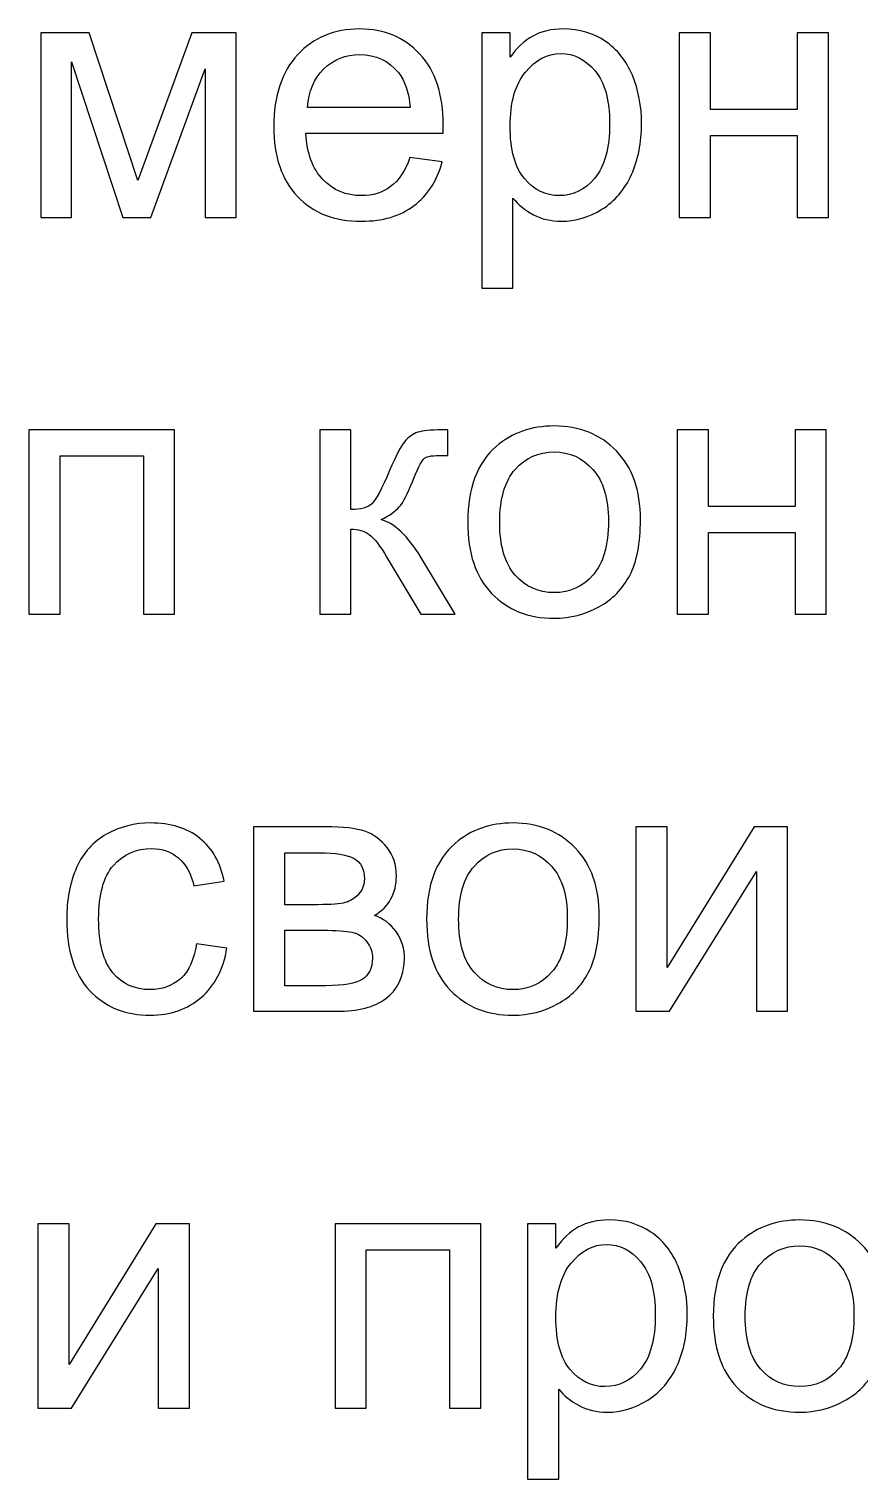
# Model space of a CAD drawing. Header units: centimetres. Extents: x -73.3 to 26.2, y -19.8 to 24.4.
# Drawn here: x -12.69 to -9.52, y 18.6 to 24.13 of the extents above; entities that cross this region are included whole.
import ezdxf

# ---------------------------------------------------------------- set-up
doc = ezdxf.new("R2010")
doc.units = ezdxf.units.CM
doc.header["$MEASUREMENT"] = 0
doc.layers.add('layer 1', color=7, linetype='Continuous')

msp = doc.modelspace()

# ---------------------------------------------------------------- linework, layer by layer
at = {"layer": 'layer 1', "color": 250}
for points, knots in [([(-12.64338, 24.11675), (-12.64338, 24.11675), (-12.45993, 24.11675), (-12.45993, 24.11675), (-12.45993, 24.11675), (-12.45993, 24.11675), (-12.274, 23.55376), (-12.274, 23.55376), (-12.274, 23.55376), (-12.274, 23.55376), (-12.06819, 24.11675), (-12.06819, 24.11675), (-12.06819, 24.11675), (-12.06819, 24.11675), (-11.89785, 24.11675), (-11.89785, 24.11675), (-11.89785, 24.11675), (-11.89785, 24.11675), (-11.89785, 23.41324), (-11.89785, 23.41324), (-11.89785, 23.41324), (-11.89785, 23.41324), (-12.01713, 23.41324), (-12.01713, 23.41324), (-12.01713, 23.41324), (-12.01713, 23.41324), (-12.01713, 23.97962), (-12.01713, 23.97962), (-12.01713, 23.97962), (-12.01713, 23.97962), (-12.2243, 23.41324), (-12.2243, 23.41324), (-12.2243, 23.41324), (-12.2243, 23.41324), (-12.33093, 23.41324), (-12.33093, 23.41324), (-12.33093, 23.41324), (-12.33093, 23.41324), (-12.52681, 24.00673), (-12.52681, 24.00673), (-12.52681, 24.00673), (-12.52681, 24.00673), (-12.52681, 23.41324), (-12.52681, 23.41324), (-12.52681, 23.41324), (-12.52681, 23.41324), (-12.64338, 23.41324), (-12.64338, 23.41324), (-12.64338, 23.41324), (-12.64338, 23.41324), (-12.64338, 24.11675), (-12.64338, 24.11675)], [0, 0, 0, 0, 0.0714286, 0.0714286, 0.0714286, 0.0714286, 0.1428571, 0.1428571, 0.1428571, 0.1428571, 0.2142857, 0.2142857, 0.2142857, 0.2142857, 0.2857143, 0.2857143, 0.2857143, 0.2857143, 0.3571429, 0.3571429, 0.3571429, 0.3571429, 0.4285714, 0.4285714, 0.4285714, 0.4285714, 0.5, 0.5, 0.5, 0.5, 0.5714286, 0.5714286, 0.5714286, 0.5714286, 0.6428571, 0.6428571, 0.6428571, 0.6428571, 0.7142857, 0.7142857, 0.7142857, 0.7142857, 0.7857143, 0.7857143, 0.7857143, 0.7857143, 0.8571429, 0.8571429, 0.8571429, 0.8571429, 1, 1, 1, 1]), ([(-11.23569, 23.64097), (-11.23569, 23.64097), (-11.11233, 23.6247), (-11.11233, 23.6247), (-11.11233, 23.6247), (-11.13154, 23.55308), (-11.16746, 23.49728), (-11.21987, 23.45775), (-11.21987, 23.45775), (-11.27228, 23.41821), (-11.33916, 23.39833), (-11.42071, 23.39833), (-11.42071, 23.39833), (-11.52328, 23.39833), (-11.60461, 23.42996), (-11.6647, 23.49322), (-11.6647, 23.49322), (-11.7248, 23.55625), (-11.75485, 23.64503), (-11.75485, 23.75912), (-11.75485, 23.75912), (-11.75485, 23.87705), (-11.72457, 23.96877), (-11.6638, 24.03384), (-11.6638, 24.03384), (-11.60303, 24.09913), (-11.52418, 24.13166), (-11.42726, 24.13166), (-11.42726, 24.13166), (-11.33351, 24.13166), (-11.25692, 24.09981), (-11.19751, 24.03587), (-11.19751, 24.03587), (-11.13809, 23.97194), (-11.10827, 23.88202), (-11.10827, 23.76612), (-11.10827, 23.76612), (-11.10827, 23.75912), (-11.10849, 23.7485), (-11.10895, 23.7345), (-11.10895, 23.7345), (-11.10895, 23.7345), (-11.63285, 23.7345), (-11.63285, 23.7345), (-11.63285, 23.7345), (-11.62833, 23.65746), (-11.60664, 23.59827), (-11.56733, 23.55738), (-11.56733, 23.55738), (-11.52825, 23.51648), (-11.47923, 23.49593), (-11.42071, 23.49593), (-11.42071, 23.49593), (-11.37711, 23.49593), (-11.33983, 23.50745), (-11.30911, 23.53049), (-11.30911, 23.53049), (-11.27816, 23.55354), (-11.25376, 23.59036), (-11.23569, 23.64097)], [0, 0, 0, 0, 0.0625, 0.0625, 0.0625, 0.0625, 0.125, 0.125, 0.125, 0.125, 0.1875, 0.1875, 0.1875, 0.1875, 0.25, 0.25, 0.25, 0.25, 0.3125, 0.3125, 0.3125, 0.3125, 0.375, 0.375, 0.375, 0.375, 0.4375, 0.4375, 0.4375, 0.4375, 0.5, 0.5, 0.5, 0.5, 0.5625, 0.5625, 0.5625, 0.5625, 0.625, 0.625, 0.625, 0.625, 0.6875, 0.6875, 0.6875, 0.6875, 0.75, 0.75, 0.75, 0.75, 0.8125, 0.8125, 0.8125, 0.8125, 0.875, 0.875, 0.875, 0.875, 1, 1, 1, 1]), ([(-10.96165, 23.14349), (-10.96165, 23.14349), (-10.96165, 24.11675), (-10.96165, 24.11675), (-10.96165, 24.11675), (-10.96165, 24.11675), (-10.85321, 24.11675), (-10.85321, 24.11675), (-10.85321, 24.11675), (-10.85321, 24.11675), (-10.85321, 24.02435), (-10.85321, 24.02435), (-10.85321, 24.02435), (-10.82768, 24.06004), (-10.79876, 24.08693), (-10.76645, 24.10478), (-10.76645, 24.10478), (-10.73437, 24.12262), (-10.69529, 24.13166), (-10.64943, 24.13166), (-10.64943, 24.13166), (-10.58933, 24.13166), (-10.53647, 24.1163), (-10.49061, 24.08535), (-10.49061, 24.08535), (-10.44475, 24.05462), (-10.41018, 24.01102), (-10.38668, 23.95499), (-10.38668, 23.95499), (-10.36341, 23.89874), (-10.35167, 23.83729), (-10.35167, 23.77019), (-10.35167, 23.77019), (-10.35167, 23.69857), (-10.36454, 23.63396), (-10.3903, 23.57635), (-10.3903, 23.57635), (-10.41605, 23.51897), (-10.45356, 23.47492), (-10.50281, 23.44419), (-10.50281, 23.44419), (-10.55183, 23.41369), (-10.60357, 23.39833), (-10.65779, 23.39833), (-10.65779, 23.39833), (-10.69755, 23.39833), (-10.73324, 23.40669), (-10.76465, 23.42341), (-10.76465, 23.42341), (-10.79627, 23.44012), (-10.82203, 23.46113), (-10.84236, 23.48666), (-10.84236, 23.48666), (-10.84236, 23.48666), (-10.84236, 23.14349), (-10.84236, 23.14349), (-10.84236, 23.14349), (-10.84236, 23.14349), (-10.96165, 23.14349), (-10.96165, 23.14349)], [0, 0, 0, 0, 0.0625, 0.0625, 0.0625, 0.0625, 0.125, 0.125, 0.125, 0.125, 0.1875, 0.1875, 0.1875, 0.1875, 0.25, 0.25, 0.25, 0.25, 0.3125, 0.3125, 0.3125, 0.3125, 0.375, 0.375, 0.375, 0.375, 0.4375, 0.4375, 0.4375, 0.4375, 0.5, 0.5, 0.5, 0.5, 0.5625, 0.5625, 0.5625, 0.5625, 0.625, 0.625, 0.625, 0.625, 0.6875, 0.6875, 0.6875, 0.6875, 0.75, 0.75, 0.75, 0.75, 0.8125, 0.8125, 0.8125, 0.8125, 0.875, 0.875, 0.875, 0.875, 1, 1, 1, 1]), ([(-10.20776, 24.11675), (-10.20776, 24.11675), (-10.08847, 24.11675), (-10.08847, 24.11675), (-10.08847, 24.11675), (-10.08847, 24.11675), (-10.08847, 23.82396), (-10.08847, 23.82396), (-10.08847, 23.82396), (-10.08847, 23.82396), (-9.75773, 23.82396), (-9.75773, 23.82396), (-9.75773, 23.82396), (-9.75773, 23.82396), (-9.75773, 24.11675), (-9.75773, 24.11675), (-9.75773, 24.11675), (-9.75773, 24.11675), (-9.63844, 24.11675), (-9.63844, 24.11675), (-9.63844, 24.11675), (-9.63844, 24.11675), (-9.63844, 23.41324), (-9.63844, 23.41324), (-9.63844, 23.41324), (-9.63844, 23.41324), (-9.75773, 23.41324), (-9.75773, 23.41324), (-9.75773, 23.41324), (-9.75773, 23.41324), (-9.75773, 23.72501), (-9.75773, 23.72501), (-9.75773, 23.72501), (-9.75773, 23.72501), (-10.08847, 23.72501), (-10.08847, 23.72501), (-10.08847, 23.72501), (-10.08847, 23.72501), (-10.08847, 23.41324), (-10.08847, 23.41324), (-10.08847, 23.41324), (-10.08847, 23.41324), (-10.20776, 23.41324), (-10.20776, 23.41324), (-10.20776, 23.41324), (-10.20776, 23.41324), (-10.20776, 24.11675), (-10.20776, 24.11675)], [0, 0, 0, 0, 0.0769231, 0.0769231, 0.0769231, 0.0769231, 0.1538462, 0.1538462, 0.1538462, 0.1538462, 0.2307692, 0.2307692, 0.2307692, 0.2307692, 0.3076923, 0.3076923, 0.3076923, 0.3076923, 0.3846154, 0.3846154, 0.3846154, 0.3846154, 0.4615385, 0.4615385, 0.4615385, 0.4615385, 0.5384615, 0.5384615, 0.5384615, 0.5384615, 0.6153846, 0.6153846, 0.6153846, 0.6153846, 0.6923077, 0.6923077, 0.6923077, 0.6923077, 0.7692308, 0.7692308, 0.7692308, 0.7692308, 0.8461538, 0.8461538, 0.8461538, 0.8461538, 1, 1, 1, 1]), ([(-11.62607, 23.83209), (-11.62607, 23.83209), (-11.23433, 23.83209), (-11.23433, 23.83209), (-11.23433, 23.83209), (-11.23953, 23.89128), (-11.25466, 23.93556), (-11.27929, 23.96516), (-11.27929, 23.96516), (-11.31702, 24.01102), (-11.36627, 24.03406), (-11.42659, 24.03406), (-11.42659, 24.03406), (-11.48126, 24.03406), (-11.52712, 24.01576), (-11.5644, 23.97917), (-11.5644, 23.97917), (-11.60145, 23.94257), (-11.62201, 23.89354), (-11.62607, 23.83209)], [0, 0, 0, 0, 0.1666667, 0.1666667, 0.1666667, 0.1666667, 0.3333333, 0.3333333, 0.3333333, 0.3333333, 0.5, 0.5, 0.5, 0.5, 0.6666667, 0.6666667, 0.6666667, 0.6666667, 1, 1, 1, 1]), ([(-10.85321, 23.7607), (-10.85321, 23.67056), (-10.83491, 23.60392), (-10.79853, 23.56076), (-10.79853, 23.56076), (-10.76193, 23.51761), (-10.71765, 23.49593), (-10.66569, 23.49593), (-10.66569, 23.49593), (-10.61283, 23.49593), (-10.56764, 23.51829), (-10.53014, 23.56302), (-10.53014, 23.56302), (-10.49241, 23.60776), (-10.47366, 23.67689), (-10.47366, 23.77064), (-10.47366, 23.77064), (-10.47366, 23.86011), (-10.49196, 23.92698), (-10.52879, 23.97148), (-10.52879, 23.97148), (-10.56561, 24.01599), (-10.60944, 24.03813), (-10.6605, 24.03813), (-10.6605, 24.03813), (-10.7111, 24.03813), (-10.75583, 24.01441), (-10.79469, 23.96719), (-10.79469, 23.96719), (-10.83378, 23.91975), (-10.85321, 23.85107), (-10.85321, 23.7607)], [0, 0, 0, 0, 0.1111111, 0.1111111, 0.1111111, 0.1111111, 0.2222222, 0.2222222, 0.2222222, 0.2222222, 0.3333333, 0.3333333, 0.3333333, 0.3333333, 0.4444444, 0.4444444, 0.4444444, 0.4444444, 0.5555556, 0.5555556, 0.5555556, 0.5555556, 0.6666667, 0.6666667, 0.6666667, 0.6666667, 0.7777778, 0.7777778, 0.7777778, 0.7777778, 1, 1, 1, 1]), ([(-12.6889, 22.60242), (-12.6889, 22.60242), (-12.13314, 22.60242), (-12.13314, 22.60242), (-12.13314, 22.60242), (-12.13314, 22.60242), (-12.13314, 21.89891), (-12.13314, 21.89891), (-12.13314, 21.89891), (-12.13314, 21.89891), (-12.25242, 21.89891), (-12.25242, 21.89891), (-12.25242, 21.89891), (-12.25242, 21.89891), (-12.25242, 22.50347), (-12.25242, 22.50347), (-12.25242, 22.50347), (-12.25242, 22.50347), (-12.56961, 22.50347), (-12.56961, 22.50347), (-12.56961, 22.50347), (-12.56961, 22.50347), (-12.56961, 21.89891), (-12.56961, 21.89891), (-12.56961, 21.89891), (-12.56961, 21.89891), (-12.6889, 21.89891), (-12.6889, 21.89891), (-12.6889, 21.89891), (-12.6889, 21.89891), (-12.6889, 22.60242), (-12.6889, 22.60242)], [0, 0, 0, 0, 0.1111111, 0.1111111, 0.1111111, 0.1111111, 0.2222222, 0.2222222, 0.2222222, 0.2222222, 0.3333333, 0.3333333, 0.3333333, 0.3333333, 0.4444444, 0.4444444, 0.4444444, 0.4444444, 0.5555556, 0.5555556, 0.5555556, 0.5555556, 0.6666667, 0.6666667, 0.6666667, 0.6666667, 0.7777778, 0.7777778, 0.7777778, 0.7777778, 1, 1, 1, 1]), ([(-11.57963, 22.60242), (-11.57963, 22.60242), (-11.46035, 22.60242), (-11.46035, 22.60242), (-11.46035, 22.60242), (-11.46035, 22.60242), (-11.46035, 22.29879), (-11.46035, 22.29879), (-11.46035, 22.29879), (-11.42239, 22.29879), (-11.39573, 22.30601), (-11.38037, 22.3207), (-11.38037, 22.3207), (-11.36524, 22.33516), (-11.34287, 22.37741), (-11.31305, 22.44767), (-11.31305, 22.44767), (-11.28955, 22.50324), (-11.27058, 22.53984), (-11.25612, 22.55746), (-11.25612, 22.55746), (-11.24143, 22.57508), (-11.22471, 22.58706), (-11.20574, 22.59316), (-11.20574, 22.59316), (-11.18653, 22.59926), (-11.15603, 22.60242), (-11.11424, 22.60242), (-11.11424, 22.60242), (-11.11424, 22.60242), (-11.09029, 22.60242), (-11.09029, 22.60242), (-11.09029, 22.60242), (-11.09029, 22.60242), (-11.09029, 22.50415), (-11.09029, 22.50415), (-11.09029, 22.50415), (-11.09029, 22.50415), (-11.1235, 22.50482), (-11.1235, 22.50482), (-11.1235, 22.50482), (-11.15491, 22.50482), (-11.17501, 22.50008), (-11.18382, 22.49082), (-11.18382, 22.49082), (-11.19309, 22.4811), (-11.20732, 22.45218), (-11.2263, 22.40406), (-11.2263, 22.40406), (-11.24437, 22.35798), (-11.26086, 22.32612), (-11.276, 22.3085), (-11.276, 22.3085), (-11.29091, 22.29088), (-11.31418, 22.27484), (-11.34558, 22.26015), (-11.34558, 22.26015), (-11.2943, 22.24637), (-11.24369, 22.1987), (-11.19399, 22.11692), (-11.19399, 22.11692), (-11.19399, 22.11692), (-11.06318, 21.89891), (-11.06318, 21.89891), (-11.06318, 21.89891), (-11.06318, 21.89891), (-11.19422, 21.89891), (-11.19422, 21.89891), (-11.19422, 21.89891), (-11.19422, 21.89891), (-11.32321, 22.11624), (-11.32321, 22.11624), (-11.32321, 22.11624), (-11.3492, 22.1603), (-11.37179, 22.18922), (-11.39099, 22.20322), (-11.39099, 22.20322), (-11.41042, 22.21723), (-11.43346, 22.22423), (-11.46035, 22.22423), (-11.46035, 22.22423), (-11.46035, 22.22423), (-11.46035, 21.89891), (-11.46035, 21.89891), (-11.46035, 21.89891), (-11.46035, 21.89891), (-11.57963, 21.89891), (-11.57963, 21.89891), (-11.57963, 21.89891), (-11.57963, 21.89891), (-11.57963, 22.60242), (-11.57963, 22.60242)], [0, 0, 0, 0, 0.0416667, 0.0416667, 0.0416667, 0.0416667, 0.0833333, 0.0833333, 0.0833333, 0.0833333, 0.125, 0.125, 0.125, 0.125, 0.1666667, 0.1666667, 0.1666667, 0.1666667, 0.2083333, 0.2083333, 0.2083333, 0.2083333, 0.25, 0.25, 0.25, 0.25, 0.2916667, 0.2916667, 0.2916667, 0.2916667, 0.3333333, 0.3333333, 0.3333333, 0.3333333, 0.375, 0.375, 0.375, 0.375, 0.4166667, 0.4166667, 0.4166667, 0.4166667, 0.4583333, 0.4583333, 0.4583333, 0.4583333, 0.5, 0.5, 0.5, 0.5, 0.5416667, 0.5416667, 0.5416667, 0.5416667, 0.5833333, 0.5833333, 0.5833333, 0.5833333, 0.625, 0.625, 0.625, 0.625, 0.6666667, 0.6666667, 0.6666667, 0.6666667, 0.7083333, 0.7083333, 0.7083333, 0.7083333, 0.75, 0.75, 0.75, 0.75, 0.7916667, 0.7916667, 0.7916667, 0.7916667, 0.8333333, 0.8333333, 0.8333333, 0.8333333, 0.875, 0.875, 0.875, 0.875, 0.9166667, 0.9166667, 0.9166667, 0.9166667, 1, 1, 1, 1]), ([(-11.01483, 22.25066), (-11.01483, 22.38057), (-10.97868, 22.47681), (-10.90616, 22.53939), (-10.90616, 22.53939), (-10.84584, 22.59135), (-10.77197, 22.61733), (-10.68499, 22.61733), (-10.68499, 22.61733), (-10.58852, 22.61733), (-10.50945, 22.5857), (-10.448, 22.52244), (-10.448, 22.52244), (-10.38678, 22.45941), (-10.35605, 22.37198), (-10.35605, 22.26061), (-10.35605, 22.26061), (-10.35605, 22.17024), (-10.36961, 22.0993), (-10.39672, 22.04756), (-10.39672, 22.04756), (-10.42383, 21.99583), (-10.46336, 21.95562), (-10.51532, 21.92692), (-10.51532, 21.92692), (-10.56706, 21.89823), (-10.62376, 21.884), (-10.68499, 21.884), (-10.68499, 21.884), (-10.78349, 21.884), (-10.86301, 21.9154), (-10.92378, 21.97843), (-10.92378, 21.97843), (-10.98456, 22.04146), (-11.01483, 22.13228), (-11.01483, 22.25066)], [0, 0, 0, 0, 0.1, 0.1, 0.1, 0.1, 0.2, 0.2, 0.2, 0.2, 0.3, 0.3, 0.3, 0.3, 0.4, 0.4, 0.4, 0.4, 0.5, 0.5, 0.5, 0.5, 0.6, 0.6, 0.6, 0.6, 0.7, 0.7, 0.7, 0.7, 0.8, 0.8, 0.8, 0.8, 1, 1, 1, 1]), ([(-10.21621, 22.60242), (-10.21621, 22.60242), (-10.09692, 22.60242), (-10.09692, 22.60242), (-10.09692, 22.60242), (-10.09692, 22.60242), (-10.09692, 22.30963), (-10.09692, 22.30963), (-10.09692, 22.30963), (-10.09692, 22.30963), (-9.76618, 22.30963), (-9.76618, 22.30963), (-9.76618, 22.30963), (-9.76618, 22.30963), (-9.76618, 22.60242), (-9.76618, 22.60242), (-9.76618, 22.60242), (-9.76618, 22.60242), (-9.64689, 22.60242), (-9.64689, 22.60242), (-9.64689, 22.60242), (-9.64689, 22.60242), (-9.64689, 21.89891), (-9.64689, 21.89891), (-9.64689, 21.89891), (-9.64689, 21.89891), (-9.76618, 21.89891), (-9.76618, 21.89891), (-9.76618, 21.89891), (-9.76618, 21.89891), (-9.76618, 22.21068), (-9.76618, 22.21068), (-9.76618, 22.21068), (-9.76618, 22.21068), (-10.09692, 22.21068), (-10.09692, 22.21068), (-10.09692, 22.21068), (-10.09692, 22.21068), (-10.09692, 21.89891), (-10.09692, 21.89891), (-10.09692, 21.89891), (-10.09692, 21.89891), (-10.21621, 21.89891), (-10.21621, 21.89891), (-10.21621, 21.89891), (-10.21621, 21.89891), (-10.21621, 22.60242), (-10.21621, 22.60242)], [0, 0, 0, 0, 0.0769231, 0.0769231, 0.0769231, 0.0769231, 0.1538462, 0.1538462, 0.1538462, 0.1538462, 0.2307692, 0.2307692, 0.2307692, 0.2307692, 0.3076923, 0.3076923, 0.3076923, 0.3076923, 0.3846154, 0.3846154, 0.3846154, 0.3846154, 0.4615385, 0.4615385, 0.4615385, 0.4615385, 0.5384615, 0.5384615, 0.5384615, 0.5384615, 0.6153846, 0.6153846, 0.6153846, 0.6153846, 0.6923077, 0.6923077, 0.6923077, 0.6923077, 0.7692308, 0.7692308, 0.7692308, 0.7692308, 0.8461538, 0.8461538, 0.8461538, 0.8461538, 1, 1, 1, 1]), ([(-10.89283, 22.25044), (-10.89283, 22.16052), (-10.87318, 22.0932), (-10.83387, 22.04869), (-10.83387, 22.04869), (-10.79433, 22.00396), (-10.74486, 21.9816), (-10.68499, 21.9816), (-10.68499, 21.9816), (-10.6258, 21.9816), (-10.57655, 22.00396), (-10.53701, 22.04892), (-10.53701, 22.04892), (-10.4977, 22.09388), (-10.47805, 22.16233), (-10.47805, 22.25428), (-10.47805, 22.25428), (-10.47805, 22.34103), (-10.49793, 22.40677), (-10.53746, 22.45128), (-10.53746, 22.45128), (-10.577, 22.49601), (-10.62625, 22.51838), (-10.68499, 22.51838), (-10.68499, 22.51838), (-10.74486, 22.51838), (-10.79433, 22.49624), (-10.83387, 22.45173), (-10.83387, 22.45173), (-10.87318, 22.40723), (-10.89283, 22.34013), (-10.89283, 22.25044)], [0, 0, 0, 0, 0.1111111, 0.1111111, 0.1111111, 0.1111111, 0.2222222, 0.2222222, 0.2222222, 0.2222222, 0.3333333, 0.3333333, 0.3333333, 0.3333333, 0.4444444, 0.4444444, 0.4444444, 0.4444444, 0.5555556, 0.5555556, 0.5555556, 0.5555556, 0.6666667, 0.6666667, 0.6666667, 0.6666667, 0.7777778, 0.7777778, 0.7777778, 0.7777778, 1, 1, 1, 1]), ([(-12.05035, 20.64213), (-12.05035, 20.64213), (-11.93377, 20.62586), (-11.93377, 20.62586), (-11.93377, 20.62586), (-11.94665, 20.54566), (-11.97918, 20.48308), (-12.03182, 20.43767), (-12.03182, 20.43767), (-12.08446, 20.39226), (-12.1493, 20.36967), (-12.22589, 20.36967), (-12.22589, 20.36967), (-12.3219, 20.36967), (-12.39917, 20.40107), (-12.45745, 20.46388), (-12.45745, 20.46388), (-12.51597, 20.52668), (-12.54511, 20.6166), (-12.54511, 20.73362), (-12.54511, 20.73362), (-12.54511, 20.80953), (-12.53246, 20.87573), (-12.50738, 20.93266), (-12.50738, 20.93266), (-12.4823, 20.98936), (-12.44412, 21.03206), (-12.39261, 21.0603), (-12.39261, 21.0603), (-12.34133, 21.08877), (-12.28553, 21.103), (-12.22498, 21.103), (-12.22498, 21.103), (-12.14885, 21.103), (-12.08627, 21.0838), (-12.03792, 21.04517), (-12.03792, 21.04517), (-11.98935, 21.00653), (-11.95817, 20.95164), (-11.94462, 20.8807), (-11.94462, 20.8807), (-11.94462, 20.8807), (-12.05984, 20.86308), (-12.05984, 20.86308), (-12.05984, 20.86308), (-12.07091, 20.91029), (-12.09034, 20.94576), (-12.11858, 20.96971), (-12.11858, 20.96971), (-12.14659, 20.99343), (-12.18048, 21.0054), (-12.22024, 21.0054), (-12.22024, 21.0054), (-12.28033, 21.0054), (-12.32913, 20.98394), (-12.36686, 20.94102), (-12.36686, 20.94102), (-12.40436, 20.89787), (-12.42311, 20.83009), (-12.42311, 20.73701), (-12.42311, 20.73701), (-12.42311, 20.64258), (-12.40504, 20.57413), (-12.36889, 20.53143), (-12.36889, 20.53143), (-12.33252, 20.48873), (-12.2853, 20.46727), (-12.22724, 20.46727), (-12.22724, 20.46727), (-12.18025, 20.46727), (-12.14117, 20.4815), (-12.10999, 20.51019), (-12.10999, 20.51019), (-12.07859, 20.53866), (-12.05871, 20.58271), (-12.05035, 20.64213)], [0, 0, 0, 0, 0.05, 0.05, 0.05, 0.05, 0.1, 0.1, 0.1, 0.1, 0.15, 0.15, 0.15, 0.15, 0.2, 0.2, 0.2, 0.2, 0.25, 0.25, 0.25, 0.25, 0.3, 0.3, 0.3, 0.3, 0.35, 0.35, 0.35, 0.35, 0.4, 0.4, 0.4, 0.4, 0.45, 0.45, 0.45, 0.45, 0.5, 0.5, 0.5, 0.5, 0.55, 0.55, 0.55, 0.55, 0.6, 0.6, 0.6, 0.6, 0.65, 0.65, 0.65, 0.65, 0.7, 0.7, 0.7, 0.7, 0.75, 0.75, 0.75, 0.75, 0.8, 0.8, 0.8, 0.8, 0.85, 0.85, 0.85, 0.85, 0.9, 0.9, 0.9, 0.9, 1, 1, 1, 1]), ([(-11.83212, 21.08809), (-11.83212, 21.08809), (-11.55763, 21.08809), (-11.55763, 21.08809), (-11.55763, 21.08809), (-11.4903, 21.08809), (-11.44015, 21.08244), (-11.40716, 21.07115), (-11.40716, 21.07115), (-11.37441, 21.05985), (-11.34617, 21.03929), (-11.32267, 21.00924), (-11.32267, 21.00924), (-11.29895, 20.97897), (-11.2872, 20.94305), (-11.2872, 20.90103), (-11.2872, 20.90103), (-11.2872, 20.86737), (-11.2942, 20.838), (-11.30799, 20.81315), (-11.30799, 20.81315), (-11.32199, 20.78807), (-11.34278, 20.76706), (-11.37079, 20.75034), (-11.37079, 20.75034), (-11.33781, 20.73927), (-11.31047, 20.71871), (-11.28856, 20.68844), (-11.28856, 20.68844), (-11.26687, 20.65839), (-11.25602, 20.62247), (-11.25602, 20.58113), (-11.25602, 20.58113), (-11.26032, 20.51448), (-11.28426, 20.46501), (-11.32741, 20.43293), (-11.32741, 20.43293), (-11.37057, 20.40062), (-11.43337, 20.38458), (-11.5156, 20.38458), (-11.5156, 20.38458), (-11.5156, 20.38458), (-11.83212, 20.38458), (-11.83212, 20.38458), (-11.83212, 20.38458), (-11.83212, 20.38458), (-11.83212, 21.08809), (-11.83212, 21.08809)], [0, 0, 0, 0, 0.0769231, 0.0769231, 0.0769231, 0.0769231, 0.1538462, 0.1538462, 0.1538462, 0.1538462, 0.2307692, 0.2307692, 0.2307692, 0.2307692, 0.3076923, 0.3076923, 0.3076923, 0.3076923, 0.3846154, 0.3846154, 0.3846154, 0.3846154, 0.4615385, 0.4615385, 0.4615385, 0.4615385, 0.5384615, 0.5384615, 0.5384615, 0.5384615, 0.6153846, 0.6153846, 0.6153846, 0.6153846, 0.6923077, 0.6923077, 0.6923077, 0.6923077, 0.7692308, 0.7692308, 0.7692308, 0.7692308, 0.8461538, 0.8461538, 0.8461538, 0.8461538, 1, 1, 1, 1]), ([(-11.17176, 20.73633), (-11.17176, 20.86624), (-11.13561, 20.96248), (-11.06309, 21.02506), (-11.06309, 21.02506), (-11.00277, 21.07702), (-10.9289, 21.103), (-10.84192, 21.103), (-10.84192, 21.103), (-10.74545, 21.103), (-10.66638, 21.07137), (-10.60493, 21.00811), (-10.60493, 21.00811), (-10.54371, 20.94508), (-10.51298, 20.85765), (-10.51298, 20.74628), (-10.51298, 20.74628), (-10.51298, 20.65591), (-10.52654, 20.58497), (-10.55365, 20.53323), (-10.55365, 20.53323), (-10.58076, 20.4815), (-10.62029, 20.44129), (-10.67225, 20.41259), (-10.67225, 20.41259), (-10.72399, 20.3839), (-10.78069, 20.36967), (-10.84192, 20.36967), (-10.84192, 20.36967), (-10.94042, 20.36967), (-11.01994, 20.40107), (-11.08071, 20.4641), (-11.08071, 20.4641), (-11.14149, 20.52713), (-11.17176, 20.61795), (-11.17176, 20.73633)], [0, 0, 0, 0, 0.1, 0.1, 0.1, 0.1, 0.2, 0.2, 0.2, 0.2, 0.3, 0.3, 0.3, 0.3, 0.4, 0.4, 0.4, 0.4, 0.5, 0.5, 0.5, 0.5, 0.6, 0.6, 0.6, 0.6, 0.7, 0.7, 0.7, 0.7, 0.8, 0.8, 0.8, 0.8, 1, 1, 1, 1]), ([(-10.37314, 21.08809), (-10.37314, 21.08809), (-10.25385, 21.08809), (-10.25385, 21.08809), (-10.25385, 21.08809), (-10.25385, 21.08809), (-10.25385, 20.55153), (-10.25385, 20.55153), (-10.25385, 20.55153), (-10.25385, 20.55153), (-9.92243, 21.08809), (-9.92243, 21.08809), (-9.92243, 21.08809), (-9.92243, 21.08809), (-9.79433, 21.08809), (-9.79433, 21.08809), (-9.79433, 21.08809), (-9.79433, 21.08809), (-9.79433, 20.38458), (-9.79433, 20.38458), (-9.79433, 20.38458), (-9.79433, 20.38458), (-9.91362, 20.38458), (-9.91362, 20.38458), (-9.91362, 20.38458), (-9.91362, 20.38458), (-9.91362, 20.91775), (-9.91362, 20.91775), (-9.91362, 20.91775), (-9.91362, 20.91775), (-10.24459, 20.38458), (-10.24459, 20.38458), (-10.24459, 20.38458), (-10.24459, 20.38458), (-10.37314, 20.38458), (-10.37314, 20.38458), (-10.37314, 20.38458), (-10.37314, 20.38458), (-10.37314, 21.08809), (-10.37314, 21.08809)], [0, 0, 0, 0, 0.0909091, 0.0909091, 0.0909091, 0.0909091, 0.1818182, 0.1818182, 0.1818182, 0.1818182, 0.2727273, 0.2727273, 0.2727273, 0.2727273, 0.3636364, 0.3636364, 0.3636364, 0.3636364, 0.4545455, 0.4545455, 0.4545455, 0.4545455, 0.5454545, 0.5454545, 0.5454545, 0.5454545, 0.6363636, 0.6363636, 0.6363636, 0.6363636, 0.7272727, 0.7272727, 0.7272727, 0.7272727, 0.8181818, 0.8181818, 0.8181818, 0.8181818, 1, 1, 1, 1]), ([(-11.71283, 20.79123), (-11.71283, 20.79123), (-11.58632, 20.79123), (-11.58632, 20.79123), (-11.58632, 20.79123), (-11.53594, 20.79123), (-11.50115, 20.79394), (-11.48239, 20.79914), (-11.48239, 20.79914), (-11.46342, 20.80456), (-11.44647, 20.81518), (-11.43156, 20.83145), (-11.43156, 20.83145), (-11.41665, 20.84749), (-11.4092, 20.86692), (-11.4092, 20.88951), (-11.4092, 20.88951), (-11.4092, 20.92678), (-11.4223, 20.95254), (-11.44828, 20.96722), (-11.44828, 20.96722), (-11.47449, 20.98191), (-11.51922, 20.98914), (-11.58248, 20.98914), (-11.58248, 20.98914), (-11.58248, 20.98914), (-11.71283, 20.98914), (-11.71283, 20.98914), (-11.71283, 20.98914), (-11.71283, 20.98914), (-11.71283, 20.79123), (-11.71283, 20.79123)], [0, 0, 0, 0, 0.1111111, 0.1111111, 0.1111111, 0.1111111, 0.2222222, 0.2222222, 0.2222222, 0.2222222, 0.3333333, 0.3333333, 0.3333333, 0.3333333, 0.4444444, 0.4444444, 0.4444444, 0.4444444, 0.5555556, 0.5555556, 0.5555556, 0.5555556, 0.6666667, 0.6666667, 0.6666667, 0.6666667, 0.7777778, 0.7777778, 0.7777778, 0.7777778, 1, 1, 1, 1]), ([(-11.04976, 20.73611), (-11.04976, 20.64619), (-11.03011, 20.57887), (-10.9908, 20.53436), (-10.9908, 20.53436), (-10.95126, 20.48963), (-10.90179, 20.46727), (-10.84192, 20.46727), (-10.84192, 20.46727), (-10.78273, 20.46727), (-10.73348, 20.48963), (-10.69394, 20.53459), (-10.69394, 20.53459), (-10.65463, 20.57955), (-10.63498, 20.648), (-10.63498, 20.73995), (-10.63498, 20.73995), (-10.63498, 20.8267), (-10.65486, 20.89244), (-10.69439, 20.93695), (-10.69439, 20.93695), (-10.73393, 20.98168), (-10.78318, 21.00405), (-10.84192, 21.00405), (-10.84192, 21.00405), (-10.90179, 21.00405), (-10.95126, 20.98191), (-10.9908, 20.9374), (-10.9908, 20.9374), (-11.03011, 20.8929), (-11.04976, 20.8258), (-11.04976, 20.73611)], [0, 0, 0, 0, 0.1111111, 0.1111111, 0.1111111, 0.1111111, 0.2222222, 0.2222222, 0.2222222, 0.2222222, 0.3333333, 0.3333333, 0.3333333, 0.3333333, 0.4444444, 0.4444444, 0.4444444, 0.4444444, 0.5555556, 0.5555556, 0.5555556, 0.5555556, 0.6666667, 0.6666667, 0.6666667, 0.6666667, 0.7777778, 0.7777778, 0.7777778, 0.7777778, 1, 1, 1, 1]), ([(-11.71283, 20.48218), (-11.71283, 20.48218), (-11.55627, 20.48218), (-11.55627, 20.48218), (-11.55627, 20.48218), (-11.48895, 20.48218), (-11.44263, 20.49008), (-11.41756, 20.50567), (-11.41756, 20.50567), (-11.39248, 20.52149), (-11.37938, 20.54837), (-11.37802, 20.587), (-11.37802, 20.587), (-11.37802, 20.60937), (-11.38525, 20.63038), (-11.39971, 20.64958), (-11.39971, 20.64958), (-11.41439, 20.66879), (-11.43337, 20.68098), (-11.45664, 20.68596), (-11.45664, 20.68596), (-11.47991, 20.69115), (-11.51741, 20.69364), (-11.56892, 20.69364), (-11.56892, 20.69364), (-11.56892, 20.69364), (-11.71283, 20.69364), (-11.71283, 20.69364), (-11.71283, 20.69364), (-11.71283, 20.69364), (-11.71283, 20.48218), (-11.71283, 20.48218)], [0, 0, 0, 0, 0.1111111, 0.1111111, 0.1111111, 0.1111111, 0.2222222, 0.2222222, 0.2222222, 0.2222222, 0.3333333, 0.3333333, 0.3333333, 0.3333333, 0.4444444, 0.4444444, 0.4444444, 0.4444444, 0.5555556, 0.5555556, 0.5555556, 0.5555556, 0.6666667, 0.6666667, 0.6666667, 0.6666667, 0.7777778, 0.7777778, 0.7777778, 0.7777778, 1, 1, 1, 1]), ([(-10.78724, 18.6005), (-10.78724, 18.6005), (-10.78724, 19.57376), (-10.78724, 19.57376), (-10.78724, 19.57376), (-10.78724, 19.57376), (-10.6788, 19.57376), (-10.6788, 19.57376), (-10.6788, 19.57376), (-10.6788, 19.57376), (-10.6788, 19.48136), (-10.6788, 19.48136), (-10.6788, 19.48136), (-10.65327, 19.51705), (-10.62435, 19.54394), (-10.59204, 19.56179), (-10.59204, 19.56179), (-10.55996, 19.57963), (-10.52088, 19.58867), (-10.47502, 19.58867), (-10.47502, 19.58867), (-10.41492, 19.58867), (-10.36206, 19.57331), (-10.3162, 19.54236), (-10.3162, 19.54236), (-10.27034, 19.51163), (-10.23577, 19.46803), (-10.21227, 19.412), (-10.21227, 19.412), (-10.189, 19.35575), (-10.17726, 19.2943), (-10.17726, 19.2272), (-10.17726, 19.2272), (-10.17726, 19.15558), (-10.19013, 19.09097), (-10.21589, 19.03336), (-10.21589, 19.03336), (-10.24164, 18.97598), (-10.27915, 18.93193), (-10.3284, 18.9012), (-10.3284, 18.9012), (-10.37742, 18.8707), (-10.42916, 18.85534), (-10.48338, 18.85534), (-10.48338, 18.85534), (-10.52314, 18.85534), (-10.55883, 18.8637), (-10.59024, 18.88042), (-10.59024, 18.88042), (-10.62186, 18.89713), (-10.64762, 18.91814), (-10.66795, 18.94367), (-10.66795, 18.94367), (-10.66795, 18.94367), (-10.66795, 18.6005), (-10.66795, 18.6005), (-10.66795, 18.6005), (-10.66795, 18.6005), (-10.78724, 18.6005), (-10.78724, 18.6005)], [0, 0, 0, 0, 0.0625, 0.0625, 0.0625, 0.0625, 0.125, 0.125, 0.125, 0.125, 0.1875, 0.1875, 0.1875, 0.1875, 0.25, 0.25, 0.25, 0.25, 0.3125, 0.3125, 0.3125, 0.3125, 0.375, 0.375, 0.375, 0.375, 0.4375, 0.4375, 0.4375, 0.4375, 0.5, 0.5, 0.5, 0.5, 0.5625, 0.5625, 0.5625, 0.5625, 0.625, 0.625, 0.625, 0.625, 0.6875, 0.6875, 0.6875, 0.6875, 0.75, 0.75, 0.75, 0.75, 0.8125, 0.8125, 0.8125, 0.8125, 0.875, 0.875, 0.875, 0.875, 1, 1, 1, 1]), ([(-10.07808, 19.222), (-10.07808, 19.35191), (-10.04193, 19.44815), (-9.96941, 19.51073), (-9.96941, 19.51073), (-9.90909, 19.56269), (-9.83522, 19.58867), (-9.74824, 19.58867), (-9.74824, 19.58867), (-9.65177, 19.58867), (-9.5727, 19.55704), (-9.51125, 19.49378), (-9.51125, 19.49378), (-9.45003, 19.43075), (-9.4193, 19.34332), (-9.4193, 19.23195), (-9.4193, 19.23195), (-9.4193, 19.14158), (-9.43286, 19.07064), (-9.45997, 19.0189), (-9.45997, 19.0189), (-9.48708, 18.96717), (-9.52661, 18.92696), (-9.57857, 18.89826), (-9.57857, 18.89826), (-9.63031, 18.86957), (-9.68701, 18.85534), (-9.74824, 18.85534), (-9.74824, 18.85534), (-9.84674, 18.85534), (-9.92626, 18.88674), (-9.98703, 18.94977), (-9.98703, 18.94977), (-10.04781, 19.0128), (-10.07808, 19.10362), (-10.07808, 19.222)], [0, 0, 0, 0, 0.1, 0.1, 0.1, 0.1, 0.2, 0.2, 0.2, 0.2, 0.3, 0.3, 0.3, 0.3, 0.4, 0.4, 0.4, 0.4, 0.5, 0.5, 0.5, 0.5, 0.6, 0.6, 0.6, 0.6, 0.7, 0.7, 0.7, 0.7, 0.8, 0.8, 0.8, 0.8, 1, 1, 1, 1]), ([(-12.65514, 19.57376), (-12.65514, 19.57376), (-12.53585, 19.57376), (-12.53585, 19.57376), (-12.53585, 19.57376), (-12.53585, 19.57376), (-12.53585, 19.0372), (-12.53585, 19.0372), (-12.53585, 19.0372), (-12.53585, 19.0372), (-12.20443, 19.57376), (-12.20443, 19.57376), (-12.20443, 19.57376), (-12.20443, 19.57376), (-12.07633, 19.57376), (-12.07633, 19.57376), (-12.07633, 19.57376), (-12.07633, 19.57376), (-12.07633, 18.87025), (-12.07633, 18.87025), (-12.07633, 18.87025), (-12.07633, 18.87025), (-12.19562, 18.87025), (-12.19562, 18.87025), (-12.19562, 18.87025), (-12.19562, 18.87025), (-12.19562, 19.40342), (-12.19562, 19.40342), (-12.19562, 19.40342), (-12.19562, 19.40342), (-12.52659, 18.87025), (-12.52659, 18.87025), (-12.52659, 18.87025), (-12.52659, 18.87025), (-12.65514, 18.87025), (-12.65514, 18.87025), (-12.65514, 18.87025), (-12.65514, 18.87025), (-12.65514, 19.57376), (-12.65514, 19.57376)], [0, 0, 0, 0, 0.0909091, 0.0909091, 0.0909091, 0.0909091, 0.1818182, 0.1818182, 0.1818182, 0.1818182, 0.2727273, 0.2727273, 0.2727273, 0.2727273, 0.3636364, 0.3636364, 0.3636364, 0.3636364, 0.4545455, 0.4545455, 0.4545455, 0.4545455, 0.5454545, 0.5454545, 0.5454545, 0.5454545, 0.6363636, 0.6363636, 0.6363636, 0.6363636, 0.7272727, 0.7272727, 0.7272727, 0.7272727, 0.8181818, 0.8181818, 0.8181818, 0.8181818, 1, 1, 1, 1]), ([(-11.52125, 19.57376), (-11.52125, 19.57376), (-10.96549, 19.57376), (-10.96549, 19.57376), (-10.96549, 19.57376), (-10.96549, 19.57376), (-10.96549, 18.87025), (-10.96549, 18.87025), (-10.96549, 18.87025), (-10.96549, 18.87025), (-11.08477, 18.87025), (-11.08477, 18.87025), (-11.08477, 18.87025), (-11.08477, 18.87025), (-11.08477, 19.47481), (-11.08477, 19.47481), (-11.08477, 19.47481), (-11.08477, 19.47481), (-11.40196, 19.47481), (-11.40196, 19.47481), (-11.40196, 19.47481), (-11.40196, 19.47481), (-11.40196, 18.87025), (-11.40196, 18.87025), (-11.40196, 18.87025), (-11.40196, 18.87025), (-11.52125, 18.87025), (-11.52125, 18.87025), (-11.52125, 18.87025), (-11.52125, 18.87025), (-11.52125, 19.57376), (-11.52125, 19.57376)], [0, 0, 0, 0, 0.1111111, 0.1111111, 0.1111111, 0.1111111, 0.2222222, 0.2222222, 0.2222222, 0.2222222, 0.3333333, 0.3333333, 0.3333333, 0.3333333, 0.4444444, 0.4444444, 0.4444444, 0.4444444, 0.5555556, 0.5555556, 0.5555556, 0.5555556, 0.6666667, 0.6666667, 0.6666667, 0.6666667, 0.7777778, 0.7777778, 0.7777778, 0.7777778, 1, 1, 1, 1]), ([(-10.6788, 19.21771), (-10.6788, 19.12757), (-10.6605, 19.06093), (-10.62412, 19.01777), (-10.62412, 19.01777), (-10.58752, 18.97462), (-10.54324, 18.95294), (-10.49128, 18.95294), (-10.49128, 18.95294), (-10.43842, 18.95294), (-10.39323, 18.9753), (-10.35573, 19.02003), (-10.35573, 19.02003), (-10.318, 19.06477), (-10.29925, 19.1339), (-10.29925, 19.22765), (-10.29925, 19.22765), (-10.29925, 19.31712), (-10.31755, 19.38399), (-10.35438, 19.42849), (-10.35438, 19.42849), (-10.3912, 19.473), (-10.43503, 19.49514), (-10.48609, 19.49514), (-10.48609, 19.49514), (-10.53669, 19.49514), (-10.58142, 19.47142), (-10.62028, 19.4242), (-10.62028, 19.4242), (-10.65937, 19.37676), (-10.6788, 19.30808), (-10.6788, 19.21771)], [0, 0, 0, 0, 0.1111111, 0.1111111, 0.1111111, 0.1111111, 0.2222222, 0.2222222, 0.2222222, 0.2222222, 0.3333333, 0.3333333, 0.3333333, 0.3333333, 0.4444444, 0.4444444, 0.4444444, 0.4444444, 0.5555556, 0.5555556, 0.5555556, 0.5555556, 0.6666667, 0.6666667, 0.6666667, 0.6666667, 0.7777778, 0.7777778, 0.7777778, 0.7777778, 1, 1, 1, 1]), ([(-9.95608, 19.22178), (-9.95608, 19.13186), (-9.93643, 19.06454), (-9.89712, 19.02003), (-9.89712, 19.02003), (-9.85758, 18.9753), (-9.80811, 18.95294), (-9.74824, 18.95294), (-9.74824, 18.95294), (-9.68905, 18.95294), (-9.6398, 18.9753), (-9.60026, 19.02026), (-9.60026, 19.02026), (-9.56095, 19.06522), (-9.5413, 19.13367), (-9.5413, 19.22562), (-9.5413, 19.22562), (-9.5413, 19.31237), (-9.56118, 19.37811), (-9.60071, 19.42262), (-9.60071, 19.42262), (-9.64025, 19.46735), (-9.6895, 19.48972), (-9.74824, 19.48972), (-9.74824, 19.48972), (-9.80811, 19.48972), (-9.85758, 19.46758), (-9.89712, 19.42307), (-9.89712, 19.42307), (-9.93643, 19.37857), (-9.95608, 19.31147), (-9.95608, 19.22178)], [0, 0, 0, 0, 0.1111111, 0.1111111, 0.1111111, 0.1111111, 0.2222222, 0.2222222, 0.2222222, 0.2222222, 0.3333333, 0.3333333, 0.3333333, 0.3333333, 0.4444444, 0.4444444, 0.4444444, 0.4444444, 0.5555556, 0.5555556, 0.5555556, 0.5555556, 0.6666667, 0.6666667, 0.6666667, 0.6666667, 0.7777778, 0.7777778, 0.7777778, 0.7777778, 1, 1, 1, 1])]:
    msp.add_open_spline(points, degree=3, knots=knots, dxfattribs=at)

doc.saveas('drawing.dxf')
